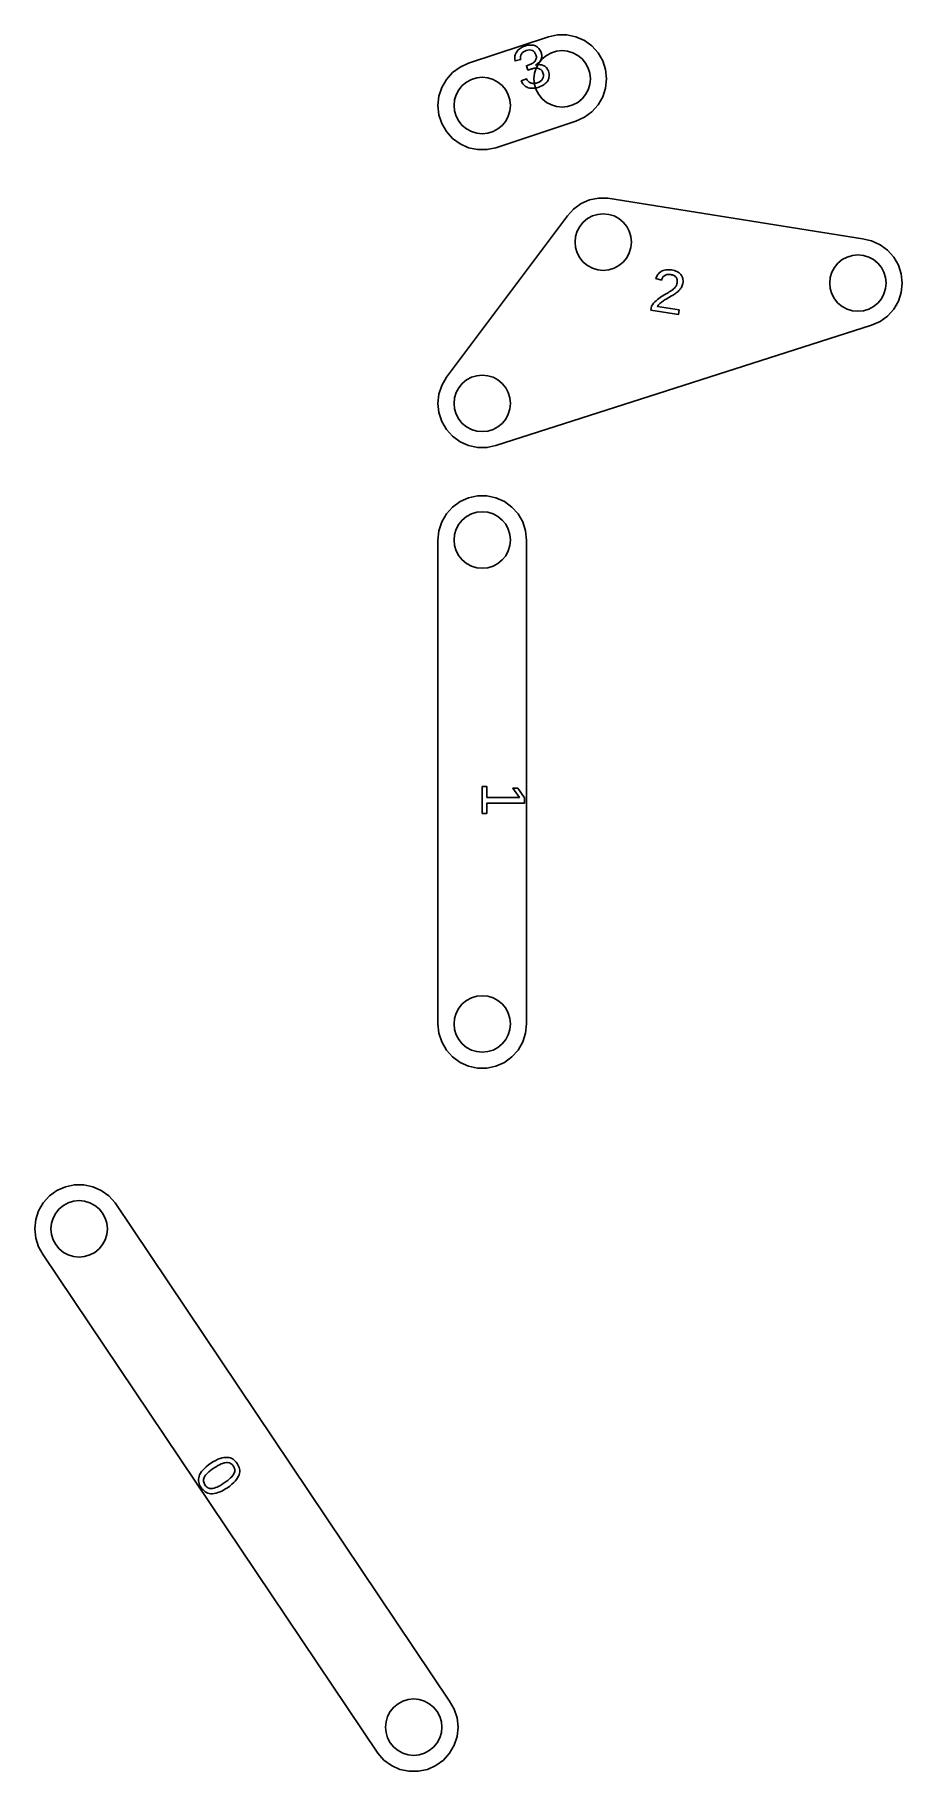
# Model space of a CAD drawing. Header units: millimetres. Extents: x -47 to 61, y -5 to 210.
import ezdxf

# ---------------------------------------------------------------- set-up
doc = ezdxf.new("R2010")
doc.units = ezdxf.units.MM
for name, color, linetype in [('layer_65', 1, 'Continuous'), ('layer_66', 7, 'Continuous'), ('layer_69', 1, 'Continuous'), ('layer_70', 7, 'Continuous'), ('layer_73', 1, 'Continuous'), ('layer_74', 7, 'Continuous'), ('layer_77', 1, 'Continuous'), ('layer_78', 7, 'Continuous')]:
    doc.layers.add(name, color=color, linetype=linetype)

msp = doc.modelspace()

# ---------------------------------------------------------------- linework, layer by layer
at = {"layer": 'layer_65'}
for points in [[(-46.97, 61.78), (-46.85, 60.64), (-46.5, 59.55), (-45.92, 58.55), (-4.45, -3.23), (-3.68, -4.09), (-2.75, -4.76), (-1.7, -5.23), (-0.57, -5.47), (0.57, -5.47), (1.7, -5.23), (2.75, -4.76), (3.68, -4.09), (4.45, -3.23), (5.02, -2.24), (5.38, -1.14), (5.5, 0), (5.38, 1.14), (5.02, 2.24), (4.45, 3.23), (-37.02, 65.02), (-37.79, 65.87), (-38.72, 66.55), (-39.77, 67.01), (-40.9, 67.25), (-42.05, 67.25), (-43.17, 67.01), (-44.22, 66.55), (-45.15, 65.87), (-45.92, 65.02), (-46.5, 64.02), (-46.85, 62.93), (-46.97, 61.78)], [(-40.79, 58.35), (-40.14, 58.55), (-39.53, 58.87), (-39, 59.31), (-38.56, 59.84), (-38.24, 60.44), (-38.04, 61.1), (-37.97, 61.78), (-38.04, 62.47), (-38.24, 63.12), (-38.56, 63.73), (-39, 64.26), (-39.53, 64.69), (-40.14, 65.02), (-40.79, 65.22), (-41.47, 65.28), (-42.16, 65.22), (-42.81, 65.02), (-43.42, 64.69), (-43.95, 64.26), (-44.38, 63.73), (-44.71, 63.12), (-44.91, 62.47), (-44.97, 61.78), (-44.91, 61.1), (-44.71, 60.44), (-44.38, 59.84), (-43.95, 59.31), (-43.42, 58.87), (-42.81, 58.55), (-42.16, 58.35), (-41.47, 58.28), (-40.79, 58.35)], [(0.68, -3.43), (1.34, -3.23), (1.94, -2.91), (2.47, -2.47), (2.91, -1.94), (3.23, -1.34), (3.43, -0.68), (3.5, 0), (3.43, 0.68), (3.23, 1.34), (2.91, 1.94), (2.47, 2.47), (1.94, 2.91), (1.34, 3.23), (0.68, 3.43), (0, 3.5), (-0.68, 3.43), (-1.34, 3.23), (-1.94, 2.91), (-2.47, 2.47), (-2.91, 1.94), (-3.23, 1.34), (-3.43, 0.68), (-3.5, 0), (-3.43, -0.68), (-3.23, -1.34), (-2.91, -1.94), (-2.47, -2.47), (-1.94, -2.91), (-1.34, -3.23), (-0.68, -3.43), (0, -3.5), (0.68, -3.43)]]:
    msp.add_lwpolyline(points, dxfattribs=at)
at = {"layer": 'layer_66'}
for points in [[(-21.99, 32.85), (-22.11, 32.99), (-22.24, 33.11), (-22.39, 33.22), (-22.54, 33.31), (-22.71, 33.38), (-22.89, 33.42), (-23.09, 33.45), (-23.3, 33.45), (-23.52, 33.43), (-23.75, 33.38), (-24, 33.31), (-24.26, 33.21), (-24.53, 33.08), (-24.82, 32.92), (-25.13, 32.72), (-25.44, 32.51), (-25.71, 32.29), (-25.94, 32.08), (-26.13, 31.88), (-26.29, 31.68), (-26.43, 31.48), (-26.53, 31.29), (-26.6, 31.1), (-26.65, 30.91), (-26.67, 30.73), (-26.67, 30.55), (-26.64, 30.38), (-26.59, 30.21), (-26.53, 30.04), (-26.45, 29.88), (-26.35, 29.72), (-26.24, 29.57), (-26.11, 29.42), (-25.98, 29.3), (-25.84, 29.18), (-25.69, 29.09), (-25.52, 29.02), (-25.35, 28.97), (-25.16, 28.94), (-24.95, 28.94), (-24.74, 28.96), (-24.5, 29.01), (-24.26, 29.08), (-23.99, 29.18), (-23.71, 29.32), (-23.41, 29.49), (-23.09, 29.69), (-22.8, 29.9), (-22.54, 30.11), (-22.31, 30.32), (-22.12, 30.52), (-21.96, 30.72), (-21.82, 30.91), (-21.72, 31.11), (-21.64, 31.3), (-21.59, 31.49), (-21.57, 31.67), (-21.57, 31.85), (-21.59, 32.03), (-21.63, 32.2), (-21.7, 32.37), (-21.78, 32.54), (-21.87, 32.7), (-21.99, 32.85)], [(-22.29, 32.28), (-22.24, 32.16), (-22.2, 32.05), (-22.18, 31.93), (-22.18, 31.82), (-22.19, 31.69), (-22.23, 31.57), (-22.28, 31.44), (-22.35, 31.31), (-22.45, 31.18), (-22.56, 31.04), (-22.7, 30.9), (-22.86, 30.75), (-23.04, 30.6), (-23.25, 30.44), (-23.49, 30.28), (-23.73, 30.12), (-23.96, 29.98), (-24.17, 29.87), (-24.37, 29.77), (-24.55, 29.7), (-24.72, 29.65), (-24.88, 29.61), (-25.03, 29.59), (-25.17, 29.59), (-25.29, 29.61), (-25.41, 29.64), (-25.52, 29.69), (-25.61, 29.76), (-25.71, 29.84), (-25.79, 29.94), (-25.87, 30.04), (-25.94, 30.15), (-25.99, 30.26), (-26.03, 30.38), (-26.05, 30.49), (-26.06, 30.6), (-26.04, 30.72), (-26.01, 30.85), (-25.96, 30.97), (-25.89, 31.1), (-25.79, 31.23), (-25.68, 31.37), (-25.54, 31.51), (-25.38, 31.66), (-25.19, 31.81), (-24.98, 31.97), (-24.73, 32.14), (-24.49, 32.29), (-24.27, 32.43), (-24.06, 32.54), (-23.86, 32.63), (-23.68, 32.7), (-23.51, 32.76), (-23.35, 32.79), (-23.2, 32.81), (-23.06, 32.81), (-22.93, 32.79), (-22.81, 32.76), (-22.71, 32.71), (-22.61, 32.65), (-22.52, 32.58), (-22.43, 32.49), (-22.36, 32.39), (-22.29, 32.28)]]:
    msp.add_lwpolyline(points, dxfattribs=at)
at = {"layer": 'layer_69'}
for points in [[(3, 87.19), (3.12, 86.05), (3.48, 84.96), (4.05, 83.96), (4.82, 83.11), (5.75, 82.43), (6.8, 81.96), (7.93, 81.72), (9.07, 81.72), (10.2, 81.96), (11.25, 82.43), (12.18, 83.11), (12.95, 83.96), (13.52, 84.96), (13.88, 86.05), (14, 87.19), (14, 147.19), (13.88, 148.34), (13.52, 149.43), (12.95, 150.43), (12.18, 151.28), (11.25, 151.96), (10.2, 152.42), (9.07, 152.66), (7.93, 152.66), (6.8, 152.42), (5.75, 151.96), (4.82, 151.28), (4.05, 150.43), (3.48, 149.43), (3.12, 148.34), (3, 147.19), (3, 87.19)], [(9.18, 143.76), (9.84, 143.96), (10.44, 144.28), (10.97, 144.72), (11.41, 145.25), (11.73, 145.85), (11.93, 146.51), (12, 147.19), (11.93, 147.88), (11.73, 148.53), (11.41, 149.14), (10.97, 149.67), (10.44, 150.1), (9.84, 150.43), (9.18, 150.63), (8.5, 150.69), (7.82, 150.63), (7.16, 150.43), (6.56, 150.1), (6.03, 149.67), (5.59, 149.14), (5.27, 148.53), (5.07, 147.88), (5, 147.19), (5.07, 146.51), (5.27, 145.85), (5.59, 145.25), (6.03, 144.72), (6.56, 144.28), (7.16, 143.96), (7.82, 143.76), (8.5, 143.69), (9.18, 143.76)], [(9.18, 83.76), (9.84, 83.96), (10.44, 84.28), (10.97, 84.72), (11.41, 85.25), (11.73, 85.85), (11.93, 86.51), (12, 87.19), (11.93, 87.88), (11.73, 88.53), (11.41, 89.14), (10.97, 89.67), (10.44, 90.1), (9.84, 90.43), (9.18, 90.63), (8.5, 90.69), (7.82, 90.63), (7.16, 90.43), (6.56, 90.1), (6.03, 89.67), (5.59, 89.14), (5.27, 88.53), (5.07, 87.88), (5, 87.19), (5.07, 86.51), (5.27, 85.85), (5.59, 85.25), (6.03, 84.72), (6.56, 84.28), (7.16, 83.96), (7.82, 83.76), (8.5, 83.69), (9.18, 83.76)]]:
    msp.add_lwpolyline(points, dxfattribs=at)
at = {"layer": 'layer_70'}
msp.add_lwpolyline([(9.08, 113.29), (9.08, 114.57), (13.75, 114.57), (13.75, 115.22), (12.91, 116.42), (12.28, 116.42), (13.11, 115.27), (9.08, 115.27), (9.08, 116.62), (8.5, 116.62), (8.5, 113.29), (9.08, 113.29)], dxfattribs=at)
at = {"layer": 'layer_73'}
for points in [[(3, 164.13), (3.12, 162.99), (3.48, 161.9), (4.05, 160.9), (4.82, 160.05), (5.75, 159.37), (6.8, 158.9), (7.93, 158.66), (9.07, 158.66), (10.2, 158.9), (56.77, 173.82), (57.82, 174.29), (58.75, 174.96), (59.52, 175.82), (60.09, 176.81), (60.45, 177.9), (60.57, 179.05), (60.45, 180.19), (60.09, 181.29), (59.52, 182.28), (58.75, 183.14), (57.82, 183.81), (56.77, 184.28), (55.64, 184.52), (24.07, 189.6), (22.93, 189.6), (21.8, 189.36), (20.75, 188.9), (19.82, 188.22), (19.05, 187.37), (4.05, 167.37), (3.48, 166.37), (3.12, 165.28), (3, 164.13)], [(24.18, 180.7), (24.84, 180.9), (25.44, 181.22), (25.97, 181.66), (26.41, 182.19), (26.73, 182.79), (26.93, 183.45), (27, 184.13), (26.93, 184.82), (26.73, 185.47), (26.41, 186.08), (25.97, 186.61), (25.44, 187.04), (24.84, 187.37), (24.18, 187.57), (23.5, 187.63), (22.82, 187.57), (22.16, 187.37), (21.56, 187.04), (21.03, 186.61), (20.59, 186.08), (20.27, 185.47), (20.07, 184.82), (20, 184.13), (20.07, 183.45), (20.27, 182.79), (20.59, 182.19), (21.03, 181.66), (21.56, 181.22), (22.16, 180.9), (22.82, 180.7), (23.5, 180.63), (24.18, 180.7)], [(55.75, 175.62), (56.41, 175.81), (57.01, 176.14), (57.54, 176.57), (57.98, 177.1), (58.3, 177.71), (58.5, 178.37), (58.57, 179.05), (58.5, 179.73), (58.3, 180.39), (57.98, 180.99), (57.54, 181.52), (57.01, 181.96), (56.41, 182.28), (55.75, 182.48), (55.07, 182.55), (54.39, 182.48), (53.73, 182.28), (53.12, 181.96), (52.59, 181.52), (52.16, 180.99), (51.83, 180.39), (51.64, 179.73), (51.57, 179.05), (51.64, 178.37), (51.83, 177.71), (52.16, 177.1), (52.59, 176.57), (53.12, 176.14), (53.73, 175.81), (54.39, 175.62), (55.07, 175.55), (55.75, 175.62)], [(9.18, 160.7), (9.84, 160.9), (10.44, 161.22), (10.97, 161.66), (11.41, 162.19), (11.73, 162.79), (11.93, 163.45), (12, 164.13), (11.93, 164.82), (11.73, 165.47), (11.41, 166.08), (10.97, 166.61), (10.44, 167.04), (9.84, 167.37), (9.18, 167.57), (8.5, 167.63), (7.82, 167.57), (7.16, 167.37), (6.56, 167.04), (6.03, 166.61), (5.59, 166.08), (5.27, 165.47), (5.07, 164.82), (5, 164.13), (5.07, 163.45), (5.27, 162.79), (5.59, 162.19), (6.03, 161.66), (6.56, 161.22), (7.16, 160.9), (7.82, 160.7), (8.5, 160.63), (9.18, 160.7)]]:
    msp.add_lwpolyline(points, dxfattribs=at)
at = {"layer": 'layer_74'}
msp.add_lwpolyline([(32.92, 175.73), (30.22, 176.16), (30.29, 176.26), (30.36, 176.35), (30.44, 176.44), (30.53, 176.52), (30.63, 176.61), (30.73, 176.69), (30.84, 176.77), (30.95, 176.84), (31.07, 176.92), (31.19, 177), (31.31, 177.07), (31.95, 177.45), (32.08, 177.52), (32.2, 177.6), (32.32, 177.68), (32.44, 177.76), (32.56, 177.85), (32.67, 177.93), (32.77, 178.02), (32.87, 178.12), (32.96, 178.21), (33.05, 178.31), (33.12, 178.41), (33.19, 178.52), (33.25, 178.63), (33.3, 178.75), (33.34, 178.87), (33.37, 179), (33.39, 179.17), (33.39, 179.33), (33.38, 179.48), (33.35, 179.63), (33.31, 179.76), (33.26, 179.89), (33.19, 180.01), (33.1, 180.12), (33.01, 180.22), (32.9, 180.32), (32.77, 180.4), (32.63, 180.48), (32.48, 180.54), (32.32, 180.6), (32.14, 180.64), (31.96, 180.68), (31.76, 180.7), (31.58, 180.71), (31.4, 180.71), (31.24, 180.69), (31.08, 180.65), (30.94, 180.6), (30.8, 180.55), (30.67, 180.48), (30.56, 180.4), (30.45, 180.31), (30.35, 180.21), (30.27, 180.1), (30.19, 179.98), (30.13, 179.86), (30.07, 179.73), (30.03, 179.6), (30.71, 179.43), (30.75, 179.52), (30.79, 179.62), (30.83, 179.7), (30.88, 179.78), (30.94, 179.85), (31.01, 179.91), (31.08, 179.96), (31.15, 180.01), (31.23, 180.05), (31.31, 180.08), (31.4, 180.1), (31.49, 180.12), (31.58, 180.13), (31.67, 180.13), (31.77, 180.12), (31.87, 180.11), (31.97, 180.09), (32.07, 180.06), (32.16, 180.03), (32.24, 179.99), (32.32, 179.95), (32.4, 179.9), (32.46, 179.84), (32.52, 179.78), (32.57, 179.71), (32.61, 179.64), (32.64, 179.56), (32.66, 179.48), (32.68, 179.39), (32.68, 179.29), (32.68, 179.2), (32.67, 179.09), (32.64, 178.94), (32.58, 178.8), (32.52, 178.67), (32.43, 178.55), (32.34, 178.44), (32.23, 178.33), (32.11, 178.23), (31.98, 178.14), (31.84, 178.04), (31.69, 177.95), (31.54, 177.86), (31.22, 177.67), (31.05, 177.58), (30.88, 177.47), (30.72, 177.37), (30.55, 177.25), (30.38, 177.13), (30.22, 177), (30.05, 176.87), (29.9, 176.72), (29.75, 176.55), (29.61, 176.37), (29.48, 176.18), (29.4, 175.71), (32.83, 175.16), (32.92, 175.73)], dxfattribs=at)
at = {"layer": 'layer_77'}
for points in [[(3, 201.07), (3.12, 199.93), (3.48, 198.84), (4.05, 197.84), (4.82, 196.99), (5.75, 196.31), (6.8, 195.84), (7.93, 195.6), (9.07, 195.6), (10.2, 195.84), (20.11, 199.14), (21.16, 199.61), (22.09, 200.29), (22.86, 201.14), (23.43, 202.14), (23.79, 203.23), (23.91, 204.37), (23.79, 205.52), (23.43, 206.61), (22.86, 207.61), (22.09, 208.46), (21.16, 209.14), (20.11, 209.6), (18.98, 209.84), (17.83, 209.84), (16.71, 209.6), (6.8, 206.3), (5.75, 205.84), (4.82, 205.16), (4.05, 204.31), (3.48, 203.31), (3.12, 202.22), (3, 201.07)], [(19.09, 200.94), (19.75, 201.14), (20.35, 201.46), (20.88, 201.9), (21.32, 202.43), (21.64, 203.03), (21.84, 203.69), (21.91, 204.37), (21.84, 205.06), (21.64, 205.71), (21.32, 206.32), (20.88, 206.85), (20.35, 207.28), (19.75, 207.61), (19.09, 207.81), (18.41, 207.87), (17.72, 207.81), (17.07, 207.61), (16.46, 207.28), (15.93, 206.85), (15.5, 206.32), (15.17, 205.71), (14.97, 205.06), (14.91, 204.37), (14.97, 203.69), (15.17, 203.03), (15.5, 202.43), (15.93, 201.9), (16.46, 201.46), (17.07, 201.14), (17.72, 200.94), (18.41, 200.87), (19.09, 200.94)], [(9.18, 197.64), (9.84, 197.84), (10.44, 198.16), (10.97, 198.6), (11.41, 199.13), (11.73, 199.73), (11.93, 200.39), (12, 201.07), (11.93, 201.76), (11.73, 202.41), (11.41, 203.02), (10.97, 203.55), (10.44, 203.98), (9.84, 204.31), (9.18, 204.51), (8.5, 204.57), (7.82, 204.51), (7.16, 204.31), (6.56, 203.98), (6.03, 203.55), (5.59, 203.02), (5.27, 202.41), (5.07, 201.76), (5, 201.07), (5.07, 200.39), (5.27, 199.73), (5.59, 199.13), (6.03, 198.6), (6.56, 198.16), (7.16, 197.84), (7.82, 197.64), (8.5, 197.57), (9.18, 197.64)]]:
    msp.add_lwpolyline(points, dxfattribs=at)
at = {"layer": 'layer_78'}
msp.add_lwpolyline([(15.7, 203.41), (15.88, 203.49), (16.04, 203.58), (16.19, 203.67), (16.32, 203.78), (16.44, 203.89), (16.54, 204.01), (16.62, 204.13), (16.69, 204.26), (16.74, 204.4), (16.77, 204.54), (16.79, 204.69), (16.79, 204.84), (16.78, 205), (16.75, 205.16), (16.7, 205.33), (16.66, 205.43), (16.61, 205.53), (16.55, 205.63), (16.49, 205.72), (16.42, 205.8), (16.34, 205.87), (16.25, 205.94), (16.16, 206), (16.05, 206.04), (15.95, 206.08), (15.83, 206.11), (15.7, 206.13), (15.57, 206.14), (15.44, 206.14), (15.29, 206.12), (15.14, 206.09), (15.13, 206.11), (15.26, 206.18), (15.37, 206.26), (15.47, 206.35), (15.56, 206.43), (15.63, 206.52), (15.7, 206.61), (15.75, 206.71), (15.8, 206.8), (15.83, 206.9), (15.85, 207), (15.87, 207.1), (15.87, 207.21), (15.87, 207.31), (15.85, 207.42), (15.83, 207.53), (15.8, 207.64), (15.75, 207.77), (15.68, 207.89), (15.61, 208.01), (15.53, 208.12), (15.44, 208.22), (15.34, 208.31), (15.23, 208.38), (15.11, 208.45), (14.98, 208.5), (14.84, 208.53), (14.69, 208.56), (14.53, 208.56), (14.35, 208.56), (14.17, 208.53), (13.98, 208.49), (13.77, 208.43), (13.62, 208.37), (13.47, 208.31), (13.33, 208.23), (13.2, 208.15), (13.08, 208.06), (12.97, 207.96), (12.87, 207.86), (12.78, 207.74), (12.71, 207.62), (12.65, 207.5), (12.6, 207.36), (12.56, 207.22), (12.54, 207.07), (12.53, 206.92), (12.54, 206.76), (12.57, 206.59), (13.25, 206.76), (13.23, 206.95), (13.24, 207.13), (13.28, 207.3), (13.35, 207.45), (13.46, 207.59), (13.6, 207.71), (13.76, 207.8), (13.95, 207.88), (14.17, 207.94), (14.37, 207.96), (14.55, 207.94), (14.72, 207.88), (14.86, 207.79), (14.98, 207.67), (15.08, 207.52), (15.15, 207.34), (15.19, 207.21), (15.21, 207.1), (15.21, 206.99), (15.19, 206.88), (15.16, 206.79), (15.12, 206.7), (15.07, 206.61), (15.01, 206.53), (14.94, 206.46), (14.86, 206.39), (14.78, 206.33), (14.69, 206.28), (14.6, 206.23), (14.51, 206.19), (14.42, 206.15), (14.33, 206.12), (13.98, 206), (14.16, 205.46), (14.52, 205.58), (14.62, 205.6), (14.71, 205.63), (14.82, 205.65), (14.93, 205.68), (15.04, 205.69), (15.15, 205.7), (15.26, 205.7), (15.36, 205.69), (15.47, 205.66), (15.57, 205.63), (15.66, 205.59), (15.75, 205.53), (15.84, 205.46), (15.91, 205.37), (15.97, 205.26), (16.02, 205.14), (16.08, 204.92), (16.09, 204.72), (16.06, 204.53), (15.98, 204.36), (15.87, 204.21), (15.72, 204.08), (15.54, 203.97), (15.32, 203.89), (15.2, 203.85), (15.08, 203.82), (14.97, 203.81), (14.86, 203.8), (14.76, 203.81), (14.66, 203.82), (14.57, 203.84), (14.49, 203.87), (14.41, 203.91), (14.33, 203.96), (14.26, 204.01), (14.19, 204.08), (14.13, 204.15), (14.08, 204.22), (14.02, 204.3), (13.98, 204.39), (13.33, 204.11), (13.39, 203.99), (13.46, 203.87), (13.54, 203.76), (13.63, 203.66), (13.72, 203.56), (13.83, 203.47), (13.95, 203.39), (14.08, 203.33), (14.21, 203.27), (14.36, 203.23), (14.52, 203.21), (14.69, 203.2), (14.88, 203.2), (15.07, 203.23), (15.28, 203.27), (15.5, 203.34), (15.7, 203.41)], dxfattribs=at)

doc.saveas('drawing.dxf')
